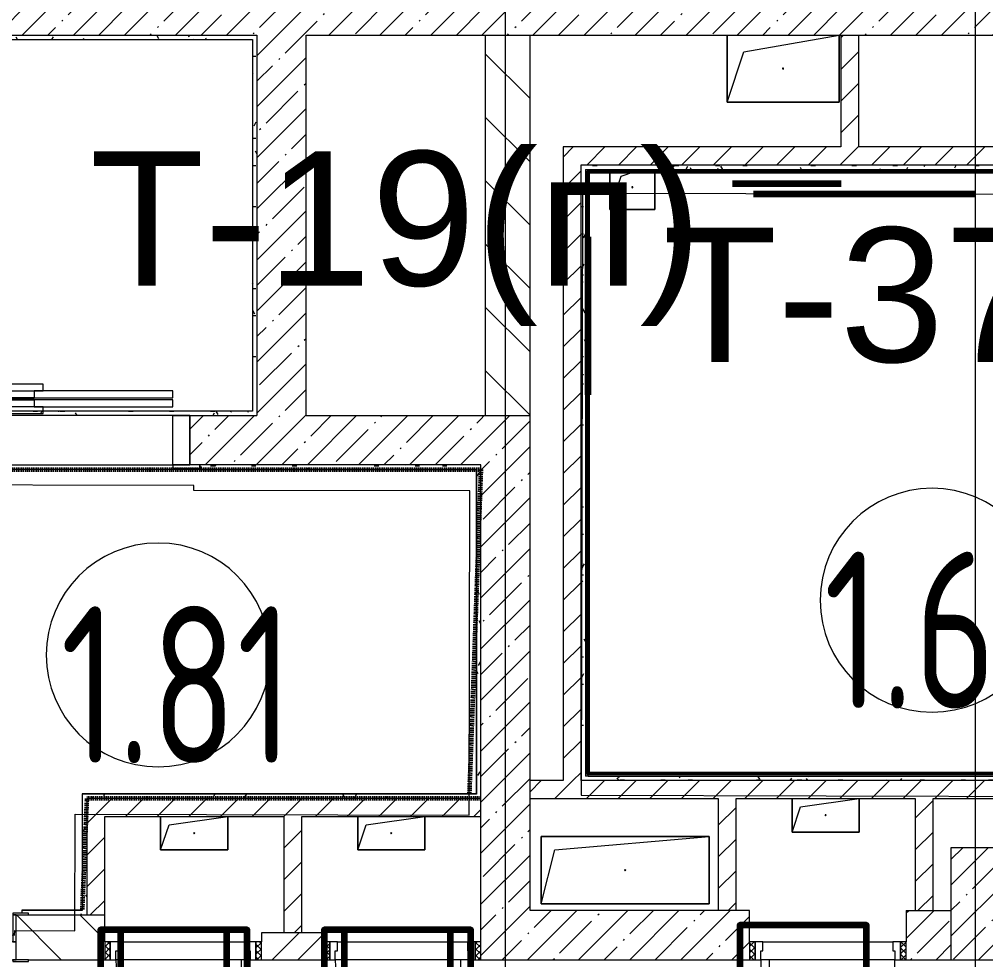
# Model space of a CAD drawing. Header units: millimetres. Extents: x -249154 to 415037, y -45458 to 354837.
# Drawn here: x 96503 to 100820, y 13264 to 17464 of the extents above; entities that cross this region are included whole.
import ezdxf

# ---------------------------------------------------------------- set-up
doc = ezdxf.new("R2010")
doc.units = ezdxf.units.MM
doc.linetypes.add('200_ШТРИХ__ш1_п0_6_', pattern=[320, 200, -120])
for name, color, linetype, lineweight in [('0) НЗ Ремонт штукатурка', 6, 'Continuous', 60), ('1) FK4', 3, 'Continuous', 50), ('3.3) Шпаклевка баз. фин. WD5-13', 160, 'Continuous', 140), ('501 заделка отвертсии ком', 5, 'Continuous', 158), ('923 Люки', 170, 'Continuous', 120), ('A-AREA-BNDY', 7, 'Continuous', 5), ('A-AREA-IDEN', 7, 'Continuous', 9), ('A-DOOR-2', 7, 'Continuous', 5), ('A-DOOR-FRAM-2', 7, 'Continuous', 5), ('A-FLOR', 7, 'Continuous', 9), ('A-GENM', 7, 'Continuous', 9), ('A-WALL', 7, 'Continuous', 5), ('I-WALL', 7, 'Continuous', 5), ('S-COLS', 7, 'Continuous', 9), ('S-COLS-1', 7, 'Continuous', 5), ('Оси', 7, 'Continuous', 9)]:
    doc.layers.add(name, color=color, linetype=linetype, lineweight=lineweight)
for name, color, linetype, lineweight, true_color in [('A-DOOR-1', 7, 'Continuous', 5, 0xc0c0c0), ('A-DOOR-FRAM-1', 7, 'Continuous', 5, 0xc0c0c0), ('A-WALL-1', 9, 'Continuous', 5, 0x808080), ('A-WALL-FNSH-1', 9, 'Continuous', 5, 0x808080)]:
    doc.layers.add(name, color=color, linetype=linetype, lineweight=lineweight, true_color=true_color)
doc.styles.get("Standard").update_dxf_attribs({"font": 'arial.ttf'})
doc.styles.add('СПДС', font='ГОСТ тип А.ttf', dxfattribs={"width": 0.9})
pattern_1 = [(45, (64.7, -136.06), (-114.04925, 114.04925), []), (45, (178.75, -136.06), (-114.04925, 114.04925), [201.612, -40.322, 6.706, -33.617])]
pattern_2 = [(45, (64.7, -136.06), (-70.71068, 70.71068), [])]
pattern_3 = [(135, (64.7, -136.06), (-141.42136, -141.42136), [])]
pattern_4 = [(0, (64.7, -136.06), (243.84, 60.96), [20.117, -162.763, 20.117, -162.763, -975.36]), (0, (64.7, -136.06), (243.84, 60.96), [-365.76, 20.117, -345.643, 20.117, -162.763, -426.72]), (0, (64.7, -136.06), (243.84, 60.96), [-914.4, 20.117, -101.803, 20.117, -284.683]), (120, (156.14, -105.58), (-174.71291, 180.691634), [20.117, -162.763, 20.117, -162.763, -975.36]), (120, (156.14, -105.58), (-174.71291, 180.691634), [-365.76, 20.117, -345.643, 20.117, -162.763, -426.72]), (120, (156.14, -105.58), (-174.71291, 180.691634), [-914.4, 20.117, -101.803, 20.117, -284.683]), (240, (186.62, 16.34), (-69.12709, -241.651634), [20.117, -162.763, 20.117, -162.763, -975.36]), (240, (186.62, 16.34), (-69.12709, -241.651634), [-365.76, 20.117, -345.643, 20.117, -162.763, -426.72]), (240, (186.62, 16.34), (-69.12709, -241.651634), [-914.4, 20.117, -101.803, 20.117, -284.683])]

# ---------------------------------------------------------------- blocks, each defined once
blk = doc.blocks.new('110_Дверь_СКБ_2Ст - Д-3а 1450x2100h_Лестничная клетка из коридора-32213611-Объем проектирования 1 этажа')
at = {"layer": 'A-DOOR-1'}
for p, q in [((662.5, 1000), (612.5, 1000)), ((612.5, 1000), (612.5, 100)), ((662.5, 100), (662.5, 1000)), ((-637.5, 500), (-637.5, 100)), ((-587.5, 500), (-637.5, 500)), ((-587.5, 100), (-587.5, 500)), ((-637.5, 100), (-587.5, 100)), ((612.5, 100), (662.5, 100))]:
    blk.add_line(p, q, dxfattribs=at)
for centre, radius, start, end in [((662.5, 100), 900, 90, 180), ((-637.5, 100), 400, 360, 90)]:
    blk.add_arc(centre, radius, start, end, dxfattribs=at)
at = {"layer": 'A-DOOR-FRAM-1'}
for p, q in [((-672.5, 108), (-742.5, 108)), ((-742.5, 108), (-742.5, 100)), ((-742.5, 100), (-672.5, 100)), ((-637.5, 100), (-687.5, 100)), ((-687.5, 100), (-687.5, 20)), ((-672.5, 100), (-672.5, 108)), ((-637.5, 50), (-637.5, 100)), ((662.5, 100), (662.5, 50)), ((712.5, 100), (662.5, 100)), ((767.5, 108), (697.5, 108)), ((697.5, 108), (697.5, 100)), ((697.5, 100), (767.5, 100)), ((712.5, 20), (712.5, 100)), ((767.5, 100), (767.5, 108)), ((-627.5, 50), (-637.5, 50)), ((-627.5, 20), (-627.5, 50)), ((662.5, 50), (652.5, 50)), ((652.5, 50), (652.5, 20)), ((-687.5, 20), (-627.5, 20)), ((-672.5, 20), (-687.5, 20)), ((-687.5, 20), (-687.5, -100)), ((-672.5, -100), (-672.5, 20)), ((652.5, 20), (712.5, 20)), ((712.5, 20), (697.5, 20)), ((697.5, 20), (697.5, -100)), ((712.5, -100), (712.5, 20)), ((-672.5, -100), (-742.5, -100)), ((-742.5, -100), (-742.5, -108)), ((-742.5, -108), (-672.5, -108)), ((-687.5, -100), (-672.5, -100)), ((-672.5, -108), (-672.5, -100)), ((697.5, -100), (712.5, -100)), ((767.5, -100), (697.5, -100)), ((697.5, -100), (697.5, -108)), ((697.5, -108), (767.5, -108)), ((767.5, -108), (767.5, -100))]:
    blk.add_line(p, q, dxfattribs=at)
blk = doc.blocks.new('110_Дверь_СКБ_1Ст - д-18 700x2100h_Технический шкаф ЭОМ и СС-23279316-Объем проектирования 1 этажа')
at = {"layer": 'A-DOOR-2'}
h = blk.add_hatch(dxfattribs=at)
h.set_pattern_fill('FP_117', color=256, style=0, pattern_type=2)
h.set_pattern_definition([(135, (1951.41, 174.685), (-14.14214, -14.14214), []), (225, (1951.41, 174.685), (14.14214, -14.14214), [])])
h.paths.add_polyline_path([(337.5, 110), (337.5, 30), (362.5, 30), (362.5, 110)])
at = {"layer": 'A-DOOR-FRAM-2'}
h = blk.add_hatch(dxfattribs=at)
h.set_pattern_fill('FP_118', color=256, style=0, pattern_type=2)
h.set_pattern_definition([(45, (-171.384, 174.685), (-14.1421, 14.1421), []), (135, (-171.384, 174.685), (-14.1421, -14.1421), [])])
h.paths.add_polyline_path([(-312.5, 110), (-337.5, 110), (-337.5, 30), (-312.5, 30), (-312.5, 61.3)])
at = {"layer": 'A-DOOR-1'}
for p, q in [((312.5, 710), (272.5, 710)), ((272.5, 710), (272.5, 110)), ((312.5, 110), (312.5, 710)), ((272.5, 110), (312.5, 110))]:
    blk.add_line(p, q, dxfattribs=at)
blk.add_arc((312.5, 110), 600, 90, 180, dxfattribs=at)
at = {"layer": 'A-DOOR-FRAM-1'}
for p, q in [((-312.5, 110), (-337.5, 110)), ((-337.5, 110), (-337.5, 30)), ((-287.5, 110), (-312.5, 110)), ((-312.5, 110), (-312.5, 30)), ((-312.5, 30), (-312.5, 110)), ((-287.5, 70), (-287.5, 110)), ((-287.5, 110), (272.5, 110)), ((312.5, 110), (312.5, 70)), ((337.5, 110), (312.5, 110)), ((337.5, 30), (337.5, 110)), ((362.5, 110), (337.5, 110)), ((337.5, 110), (337.5, 30)), ((362.5, 30), (362.5, 110)), ((-277.5, 70), (-287.5, 70)), ((-277.5, 30), (-277.5, 70)), ((312.5, 70), (302.5, 70)), ((302.5, 70), (302.5, 30)), ((-337.5, 30), (-312.5, 30)), ((-312.5, 30), (-277.5, 30)), ((302.5, 30), (-277.5, 30)), ((302.5, 30), (337.5, 30)), ((337.5, 30), (362.5, 30))]:
    blk.add_line(p, q, dxfattribs=at)
blk = doc.blocks.new('110_Дверь_СКБ_1Ст - д-18п 700x2100h_Технический шкаф ЭОМ и СС 2-32193184-Объем проектирования 1 этажа')
at = {"layer": 'A-DOOR-2'}
h = blk.add_hatch(dxfattribs=at)
h.set_pattern_fill('FP_119', color=256, style=0, pattern_type=2)
h.set_pattern_definition([(135, (1951.41, 124.685), (-14.14214, -14.14214), []), (225, (1951.41, 124.685), (14.14214, -14.14214), [])])
h.paths.add_polyline_path([(337.5, 60), (337.5, -20), (362.5, -20), (362.5, 60)])
at = {"layer": 'A-DOOR-FRAM-2'}
h = blk.add_hatch(dxfattribs=at)
h.set_pattern_fill('FP_120', color=256, style=0, pattern_type=2)
h.set_pattern_definition([(45, (-171.384, 124.685), (-14.1421, 14.1421), []), (135, (-171.384, 124.685), (-14.1421, -14.1421), [])])
h.paths.add_polyline_path([(-337.5, 60), (-337.5, -20), (-312.5, -20), (-312.5, 60)])
at = {"layer": 'A-DOOR-1'}
for p, q in [((-287.5, 660), (-287.5, 60)), ((-247.5, 660), (-287.5, 660)), ((-247.5, 60), (-247.5, 660)), ((-287.5, 60), (-247.5, 60))]:
    blk.add_line(p, q, dxfattribs=at)
blk.add_arc((-287.5, 60), 600, 360, 90, dxfattribs=at)
at = {"layer": 'A-DOOR-FRAM-1'}
for p, q in [((-312.5, 60), (-337.5, 60)), ((-337.5, 60), (-337.5, -20)), ((-287.5, 60), (-312.5, 60)), ((-312.5, 60), (-312.5, -20)), ((-312.5, -20), (-312.5, 60)), ((-287.5, 20), (-287.5, 60)), ((-247.5, 60), (312.5, 60)), ((312.5, 60), (312.5, 20)), ((337.5, 60), (312.5, 60)), ((337.5, -20), (337.5, 60)), ((362.5, 60), (337.5, 60)), ((337.5, 60), (337.5, -20)), ((362.5, -20), (362.5, 60)), ((-277.5, 20), (-287.5, 20)), ((-277.5, -20), (-277.5, 20)), ((312.5, 20), (302.5, 20)), ((302.5, 20), (302.5, -20)), ((-337.5, -20), (-312.5, -20)), ((-312.5, -20), (-277.5, -20)), ((302.5, -20), (-277.5, -20)), ((302.5, -20), (337.5, -20)), ((337.5, -20), (362.5, -20))]:
    blk.add_line(p, q, dxfattribs=at)
blk = doc.blocks.new('GM_Отверстие прямоугольное _в плите_ - Отверстие-21606279-Объем проектирования 1 этажа')
at = {"layer": 'A-GENM'}
for p, q in [((-375, -150), (-375, 150)), ((-375, 150), (375, 150)), ((375, 150), (-375, 150)), ((-375, 150), (-375, -150)), ((-315, 90), (375, 150)), ((375, 150), (375, -150)), ((375, -150), (375, 150)), ((-375, -150), (-315, 90)), ((375, -150), (-375, -150)), ((-375, -150), (375, -150))]:
    blk.add_line(p, q, dxfattribs=at)
for start, end in [(360, 180), (180, 360)]:
    blk.add_arc((0, 0), 2.5, start, end, dxfattribs=at)
blk = doc.blocks.new('GM_Отверстие прямоугольное _в плите_ - Отверстие-21610241-Объем проектирования 1 этажа')
at = {"layer": 'A-GENM'}
for p, q in [((-250, -150), (-250, 150)), ((-250, 150), (-250, -150)), ((-175, 75), (250, 150)), ((250, 150), (250, -150)), ((250, -150), (250, 150)), ((-250, -150), (-175, 75)), ((250, -150), (-250, -150)), ((-250, -150), (250, -150))]:
    blk.add_line(p, q, dxfattribs=at)
for start, end in [(360, 180), (180, 360)]:
    blk.add_arc((0, 0), 2.5, start, end, dxfattribs=at)
blk = doc.blocks.new('GM_Отверстие прямоугольное _в плите_ - Отверстие-V127-Объем проектирования 1 этажа')
at = {"layer": 'A-GENM'}
for p, q in [((-100, -100), (-100, 69)), ((-100, 69), (-100, -100)), ((-100, -100), (-50, 50)), ((-50, 50), (7, 69)), ((100, 69), (100, -100)), ((100, -100), (100, 69)), ((100, -100), (-100, -100)), ((-100, -100), (100, -100))]:
    blk.add_line(p, q, dxfattribs=at)
for start, end in [(360, 180), (180, 360)]:
    blk.add_arc((0, 0), 2.5, start, end, dxfattribs=at)
blk = doc.blocks.new('GM_Отверстие прямоугольное _в плите_ - Отверстие-21620300-Объем проектирования 1 этажа')
at = {"layer": 'A-GENM'}
for p, q in [((-150, -75), (-150, 75)), ((-150, 75), (-150, -75)), ((-112.5, 37.5), (150, 75)), ((150, 75), (150, -75)), ((150, -75), (150, 75)), ((-150, -75), (-112.5, 37.5)), ((150, -75), (-150, -75)), ((-150, -75), (150, -75))]:
    blk.add_line(p, q, dxfattribs=at)
for start, end in [(360, 180), (180, 360)]:
    blk.add_arc((0, 0), 2.5, start, end, dxfattribs=at)
blk = doc.blocks.new('BSC_Колонна _Прямоугольная - 500х500-17857564-Объем проектирования 1 этажа')
at = {"layer": 'S-COLS-1'}
h = blk.add_hatch(dxfattribs=at)
h.set_pattern_fill('FP_181', color=256, style=0, pattern_type=2)
h.set_pattern_definition([(45, (-100850, -13650), (-114.04925, 114.04925), []), (45, (-100735.95, -13650), (-114.04925, 114.04925), [201.613, -40.323, 6.706, -33.617])])
h.paths.add_polyline_path([(250, -250), (250, 250), (-250, 250), (-250, -250), (-82.7, -250)])
for p, q in [((250, 250), (-250, 250)), ((-250, 250), (-250, -250)), ((250, -250), (250, 250)), ((-250, -250), (250, -250))]:
    blk.add_line(p, q, dxfattribs=at)
blk = doc.blocks.new('DOR_Дверь лифта - 1350х2050h-19118285-Объем проектирования 1 этажа')
at = {"layer": 'A-DOOR-1'}
for p, q in [((-600, 125), (-720, 125)), ((-720, 125), (-720, 110)), ((-720, 110), (-600, 110)), ((-675, 110), (-675, -110)), ((-600, 110), (-675, 110)), ((-600, 110), (-600, 125)), ((600, 110), (-600, 110)), ((-600, 110), (-600, -110)), ((720, 125), (600, 125)), ((600, 125), (600, 110)), ((600, -110), (600, 110)), ((675, 110), (600, 110)), ((600, 110), (720, 110)), ((675, -110), (675, 110)), ((720, 110), (720, 125)), ((-675, -110), (-600, -110)), ((-600, -110), (600, -110)), ((-20, -120), (-20, -150)), ((600, -120), (-20, -120)), ((600, -110), (675, -110)), ((600, -150), (600, -120)), ((-600, -150), (-600, -180)), ((20, -150), (-600, -150)), ((-20, -150), (600, -150)), ((20, -180), (20, -150)), ((-600, -180), (20, -180)), ((-600, -190), (-600, -220)), ((20, -190), (-600, -190)), ((20, -220), (20, -190)), ((-600, -220), (20, -220)), ((-20, -220), (-20, -250)), ((600, -220), (-20, -220)), ((-20, -250), (600, -250)), ((600, -250), (600, -220))]:
    blk.add_line(p, q, dxfattribs=at)
at = {"layer": 'A-DOOR-FRAM-1'}
for p, q in [((600, -117), (600, -120)), ((1203, -117), (600, -117)), ((600, -120), (1200, -120)), ((1200, -120), (1200, -180)), ((1203, -183), (1203, -117)), ((1200, -180), (20, -180)), ((20, -180), (20, -183)), ((20, -183), (1203, -183)), ((1203, -187), (20, -187)), ((20, -187), (20, -190)), ((20, -190), (1200, -190)), ((1200, -190), (1200, -250)), ((1203, -253), (1203, -187)), ((600, -250), (600, -253)), ((1200, -250), (600, -250)), ((600, -253), (1203, -253))]:
    blk.add_line(p, q, dxfattribs=at)
blk = doc.blocks.new('Марка_Помещения - Номер-25198446-Объем проектирования 1 этажа')
at = {"layer": 'A-AREA-IDEN'}
for start, end in [(360, 180), (180, 360)]:
    blk.add_arc((0, 0), 2.5, start, end, dxfattribs=at)

msp = doc.modelspace()

# ---------------------------------------------------------------- hatches: boundary and pattern name
at = {"layer": 'I-WALL'}
h = msp.add_hatch(dxfattribs=at)
h.set_pattern_fill('FP_1', color=256, style=0, pattern_type=2)
h.set_pattern_definition(pattern_1)
h.paths.add_polyline_path([(95826.8, 17393.9), (100864.7, 17393.9), (100864.7, 17613.9), (94864.7, 17613.9), (94864.7, 17393.9), (95821.7, 17393.9)])
h = msp.add_hatch(dxfattribs=at)
h.set_pattern_fill('FP_191', color=256, style=0, pattern_type=2)
h.set_pattern_definition(pattern_4)
h.paths.add_polyline_path([(94864.7, 17373.9), (97544.7, 17373.9), (97544.7, 17393.9), (94864.7, 17393.9)])
h = msp.add_hatch(dxfattribs=at)
h.set_pattern_fill('FP_191', color=256, style=0, pattern_type=2)
h.set_pattern_definition(pattern_4)
h.paths.add_polyline_path([(97544.7, 15713.9), (97564.7, 15713.9), (97564.7, 17393.9), (97544.7, 17393.9), (97544.7, 16816.4)])
h = msp.add_hatch(dxfattribs=at)
h.set_pattern_fill('FP_1', color=256, style=0, pattern_type=2)
h.set_pattern_definition(pattern_1)
h.paths.add_polyline_path([(97564.7, 15693.9), (97784.7, 15693.9), (97784.7, 17393.9), (97564.7, 17393.9), (97564.7, 16816.4)])
h = msp.add_hatch(dxfattribs=at)
h.set_pattern_fill('FP_23', color=256, style=0, pattern_type=2)
h.set_pattern_definition(pattern_3)
h.paths.add_polyline_path([(98584.7, 15693.9), (98784.7, 15693.9), (98784.7, 17393.9), (98584.7, 17393.9), (98584.7, 16816.4)])
h = msp.add_hatch(dxfattribs=at)
h.set_pattern_fill('FP_22', color=256, style=0, pattern_type=2)
h.set_pattern_definition(pattern_2)
h.paths.add_polyline_path([(100172.7, 16893.9), (100252.7, 16893.9), (100252.7, 17393.9), (100172.7, 17393.9), (100172.7, 16900.3)])
h = msp.add_hatch(dxfattribs=at)
h.set_pattern_fill('FP_22', color=256, style=0, pattern_type=2)
h.set_pattern_definition(pattern_2)
h.paths.add_polyline_path([(98932.7, 14063.9), (99012.7, 14063.9), (99012.7, 16893.9), (98932.7, 16893.9), (98932.7, 14083.9)])
h = msp.add_hatch(dxfattribs=at)
h.set_pattern_fill('FP_22', color=256, style=0, pattern_type=2)
h.set_pattern_definition(pattern_2)
h.paths.add_polyline_path([(99032.7, 16813.9), (101262.7, 16813.9), (101262.7, 16893.9), (99012.7, 16893.9), (99012.7, 16813.9)])
h = msp.add_hatch(dxfattribs=at)
h.set_pattern_fill('FP_191', color=256, style=0, pattern_type=2)
h.set_pattern_definition(pattern_4)
h.paths.add_polyline_path([(99012.7, 16793.9), (101242.7, 16793.9), (101242.7, 16813.9), (99012.7, 16813.9), (99012.7, 16800.8)])
h = msp.add_hatch(dxfattribs=at)
h.set_pattern_fill('FP_191', color=256, style=0, pattern_type=2)
h.set_pattern_definition(pattern_4)
h.paths.add_polyline_path([(99012.7, 14063.9), (99032.7, 14063.9), (99032.7, 16793.9), (99012.7, 16793.9), (99012.7, 14083.9)])
h = msp.add_hatch(color=256, dxfattribs=at)
h.paths.add_polyline_path([(99043.7, 16793.9), (99032.7, 16793.8), (99032.7, 16782.9), (99040.9, 16791.1)])
h.paths.add_polyline_path([(100864.7, 16782.9), (101242.7, 16782.9), (101242.7, 16793.9), (99043.7, 16793.9), (99045.8, 16782.9), (100832, 16782.9)])
for points in [[(99032.7, 14083.9), (99043.7, 14083.9), (99043.7, 16793.9), (99032.7, 16782.9), (99032.7, 14094.9)], [(101242.7, 14083.9), (101242.7, 14094.9), (99043.7, 14094.9), (99043.7, 14083.9), (101231.7, 14083.9)]]:
    msp.add_hatch(color=256, dxfattribs=at).paths.add_polyline_path(points)
h = msp.add_hatch(dxfattribs=at)
h.set_pattern_fill('FP_191', color=256, style=0, pattern_type=2)
h.set_pattern_definition(pattern_4)
h.paths.add_polyline_path([(97564.7, 15693.9), (97564.7, 15713.9), (94884.7, 15713.9), (94884.7, 15693.9), (97264.7, 15693.9)])
h = msp.add_hatch(dxfattribs=at)
h.set_pattern_fill('FP_1', color=256, style=0, pattern_type=2)
h.set_pattern_definition(pattern_1)
h.paths.add_polyline_path([(97784.7, 15473.9), (98564.7, 15473.9), (98564.7, 15693.9), (97264.7, 15693.9), (97264.7, 15473.9), (97564.7, 15473.9)])
h.paths.add_polyline_path([(95869.7, 15473.9), (95914.7, 15473.9), (95914.7, 15693.9), (94864.7, 15693.9), (94864.7, 15473.9), (95859.7, 15473.9)])
h = msp.add_hatch(dxfattribs=at)
h.set_pattern_fill('FP_1', color=256, style=0, pattern_type=2)
h.set_pattern_definition(pattern_1)
h.paths.add_polyline_path([(98564.7, 13483.9), (98784.7, 13483.9), (98784.7, 15693.9), (98564.7, 15693.9), (98564.7, 13636.4)])
h = msp.add_hatch(dxfattribs=at)
h.set_pattern_fill('FP_191', color=256, style=0, pattern_type=2)
h.set_pattern_definition(pattern_4)
h.paths.add_polyline_path([(98564.7, 15453.9), (98564.7, 15473.9), (97309.7, 15473.9), (97309.7, 15453.9), (98544.7, 15453.9)])
h.paths.add_polyline_path([(95440.4, 15453.9), (95869.7, 15453.9), (95869.7, 15473.9), (94884.7, 15473.9), (94885.7, 15453.9), (95423.7, 15453.9)])
h = msp.add_hatch(dxfattribs=at)
h.set_pattern_fill('FP_191', color=256, style=0, pattern_type=2)
h.set_pattern_definition(pattern_4)
h.paths.add_polyline_path([(98564.7, 13983.9), (98564.7, 15453.9), (98544.7, 15452.9), (98544.7, 13983.9)])
h = msp.add_hatch(dxfattribs=at)
h.set_pattern_fill('FP_191', color=256, style=0, pattern_type=2)
h.set_pattern_definition(pattern_4)
h.paths.add_polyline_path([(100832, 14063.9), (101262.7, 14063.9), (101262.7, 14083.9), (99032.7, 14083.9), (99032.7, 14063.9), (100664.7, 14063.9)])
h = msp.add_hatch(dxfattribs=at)
h.set_pattern_fill('FP_22', color=256, style=0, pattern_type=2)
h.set_pattern_definition(pattern_2)
h.paths.add_polyline_path([(100504.7, 13983.9), (101262.7, 13983.9), (101262.7, 14063.9), (98784.7, 14063.9), (98784.7, 13983.9), (99704.7, 13983.9)])
h = msp.add_hatch(dxfattribs=at)
h.set_pattern_fill('FP_191', color=256, style=0, pattern_type=2)
h.set_pattern_definition(pattern_4)
h.paths.add_polyline_path([(96784.7, 13983.9), (98544.7, 13983.9), (98543.7, 14003.9), (96784.7, 14003.9)])
h = msp.add_hatch(dxfattribs=at)
h.set_pattern_fill('FP_191', color=256, style=0, pattern_type=2)
h.set_pattern_definition(pattern_4)
h.paths.add_polyline_path([(96804.7, 13463.9), (96804.7, 13983.9), (96784.7, 13983.7), (96784.7, 13463.9)])
h = msp.add_hatch(dxfattribs=at)
h.set_pattern_fill('FP_22', color=256, style=0, pattern_type=2)
h.set_pattern_definition(pattern_2)
h.paths.add_polyline_path([(96804.7, 13463.9), (96884.7, 13463.9), (96884.7, 13983.9), (96804.7, 13983.9), (96804.7, 13636.4)])
h = msp.add_hatch(dxfattribs=at)
h.set_pattern_fill('FP_22', color=256, style=0, pattern_type=2)
h.set_pattern_definition(pattern_2)
h.paths.add_polyline_path([(96884.7, 13903.9), (98564.7, 13903.9), (98564.7, 13983.9), (96884.7, 13983.9)])
h = msp.add_hatch(dxfattribs=at)
h.set_pattern_fill('FP_22', color=256, style=0, pattern_type=2)
h.set_pattern_definition(pattern_2)
h.paths.add_polyline_path([(99624.7, 13483.9), (99704.7, 13483.9), (99704.7, 13983.9), (99624.7, 13983.9), (99624.7, 13636.4)])
h = msp.add_hatch(dxfattribs=at)
h.set_pattern_fill('FP_22', color=256, style=0, pattern_type=2)
h.set_pattern_definition(pattern_2)
h.paths.add_polyline_path([(100584.7, 13483.9), (100584.7, 13983.9), (100504.7, 13983.9), (100504.7, 13483.9)])
h = msp.add_hatch(dxfattribs=at)
h.set_pattern_fill('FP_22', color=256, style=0, pattern_type=2)
h.set_pattern_definition(pattern_2)
h.paths.add_polyline_path([(97764.7, 13383.9), (97764.7, 13903.9), (97684.7, 13903.9), (97684.7, 13383.9), (97737.4, 13383.9)])
h = msp.add_hatch(dxfattribs=at)
h.set_pattern_fill('FP_191', color=256, style=0, pattern_type=2)
h.set_pattern_definition(pattern_4)
h.paths.add_polyline_path([(96783.9, 13463.9), (96784.7, 13463.9), (96783.7, 13483.9), (96514.7, 13483.9), (96514.7, 13471.9), (96544.7, 13471.9), (96544.7, 13463.9), (96705.9, 13463.9)])
h.paths.add_polyline_path([(95034.7, 13463.9), (95034.7, 13471.9), (95064.7, 13471.9), (95064.7, 13483.9), (94885.7, 13483.9), (94884.7, 13463.9), (95025.7, 13463.9)])
h = msp.add_hatch(dxfattribs=at)
h.set_pattern_fill('FP_1', color=256, style=0, pattern_type=2)
h.set_pattern_definition(pattern_1)
h.paths.add_polyline_path([(100464.7, 13263.9), (100664.7, 13263.9), (100664.7, 13483.9), (100464.7, 13483.9), (100464.7, 13310.9)])
h.paths.add_polyline_path([(98564.7, 13263.9), (99764.7, 13263.9), (99764.7, 13483.9), (98564.7, 13483.9), (98564.7, 13343.9)])
h = msp.add_hatch(dxfattribs=at)
h.set_pattern_fill('FP_23', color=256, style=0, pattern_type=2)
h.set_pattern_definition(pattern_3)
h.paths.add_polyline_path([(96705.9, 13263.9), (96884.7, 13263.9), (96884.7, 13463.9), (96489.7, 13463.9), (96489.7, 13263.9), (96544.7, 13263.9)])
h.paths.add_polyline_path([(95034.7, 13263.9), (95089.7, 13263.9), (95089.7, 13463.9), (94864.7, 13463.9), (94864.7, 13263.9), (94984, 13263.9)])
h = msp.add_hatch(dxfattribs=at)
h.set_pattern_fill('FP_79', color=256, style=0, pattern_type=2)
h.set_pattern_definition([(45, (64.7, -136.06), (-171.0739, 171.0739), []), (45, (178.75, -136.06), (-171.0739, 171.0739), [])])
h.paths.add_polyline_path([(97737.4, 13263.9), (97864.7, 13263.9), (97864.7, 13383.9), (97584.7, 13383.9), (97584.7, 13263.9), (97684.7, 13263.9)])

# ---------------------------------------------------------------- linework, layer by layer
at = {"layer": '0) НЗ Ремонт штукатурка', "color": 3, "linetype": '200_ШТРИХ__ш1_п0_6_', "ltscale": 0.03}
msp.add_lwpolyline([(94864.7, 13504.9), (94885.7, 15452.9), (98564.7, 15452.9), (98513.1, 14004.9)], dxfattribs=at)
at = {"layer": '0) НЗ Ремонт штукатурка', "color": 6, "linetype": '200_ШТРИХ__ш1_п0_6_', "ltscale": 0.03}
msp.add_lwpolyline([(98564.7, 13983.9), (96804.7, 13983.9), (96783.7, 13484.9)], dxfattribs=at)
at = {"layer": '1) FK4'}
msp.add_lwpolyline([(101231.7, 16038.9), (101231.7, 16782.9), (99043.7, 16782.9), (99043.7, 14094.9), (101231.7, 14094.9), (101231.7, 14938.9)], dxfattribs=at)
at = {"layer": '3.3) Шпаклевка баз. фин. WD5-13', "ltscale": 0.5}
msp.add_lwpolyline([(99688.2, 16731.3), (100174.4, 16731.3)], dxfattribs=at)
at = {"layer": '501 заделка отвертсии ком', "ltscale": 0.5}
for points in [[(96865.3, 13151.1), (97430.6, 13151.1), (97430.6, 13397), (96865.3, 13397)], [(96955.3, 13151.1), (97520.6, 13151.1), (97520.6, 13397), (96955.3, 13397)], [(97864.7, 13151.1), (98430, 13151.1), (98430, 13397), (97864.7, 13397)], [(97954.7, 13151.1), (98520, 13151.1), (98520, 13397), (97954.7, 13397)], [(99721.5, 13172.3), (100286.8, 13172.3), (100286.8, 13418.1), (99721.5, 13418.1)]]:
    msp.add_lwpolyline(points, close=True, dxfattribs=at)
at = {"layer": '923 Люки', "ltscale": 0.5}
for points in [[(99782.1, 16684.3), (100774.7, 16684.3)], [(99043.7, 15787.4), (99043.7, 16492.7)]]:
    msp.add_lwpolyline(points, dxfattribs=at)
at = {"layer": 'A-AREA-BNDY', "flags": 128}
for points in [[(101207.4, 16680.9), (99019.4, 16686.1), (99013.1, 13998.1), (101201.1, 13993)], [(97282.3, 15360.2), (97282.4, 15381.2), (95842.4, 15384.5), (95842.3, 15363.5), (94858.3, 15365.8), (94853.7, 13397.8), (95032.7, 13397.4), (95032.6, 13376.4), (96482.6, 13373), (96482.7, 13394), (96751.7, 13393.4), (96752.9, 13913.4), (98512.9, 13909.3), (98516.3, 15357.3)]]:
    msp.add_lwpolyline(points, close=True, dxfattribs=at)
at = {"layer": 'A-FLOR'}
for p, q in [((97784.7, 17393.9), (98584.7, 17393.9)), ((98784.7, 17393.9), (99664.7, 17393.9)), ((100164.7, 17393.9), (100172.7, 17393.9)), ((100252.7, 17393.9), (100864.7, 17393.9)), ((98544.7, 15453.9), (94885.7, 15453.9)), ((98544.7, 15452.9), (98544.7, 14003.9)), ((98543.7, 14003.9), (96784.7, 14003.9)), ((96784.7, 14003.9), (96784.7, 13483.9)), ((96514.7, 13483.9), (96514.7, 13471.9)), ((96783.7, 13483.9), (96514.7, 13483.9))]:
    msp.add_line(p, q, dxfattribs=at)
at = {"layer": 'A-WALL'}
for p, q in [((99032.7, 16793.9), (101242.7, 16793.9)), ((99032.7, 16793.9), (99032.7, 14083.9)), ((98544.7, 15453.9), (98544.7, 15452.9)), ((99043.7, 14083.9), (99032.7, 14083.9)), ((98544.7, 14003.9), (98543.7, 14003.9)), ((96784.7, 13483.9), (96783.7, 13483.9)), ((100464.7, 13483.9), (100664.7, 13483.9)), ((97584.7, 13263.9), (97864.7, 13263.9))]:
    msp.add_line(p, q, dxfattribs=at)
at = {"layer": 'A-WALL-1'}
for p, q in [((94864.7, 17393.9), (97564.7, 17393.9)), ((94884.7, 17373.9), (97544.7, 17373.9)), ((97544.7, 17373.9), (97544.7, 15713.9)), ((97564.7, 17393.9), (97564.7, 15693.9)), ((97784.7, 15693.9), (97784.7, 17393.9)), ((98584.7, 17393.9), (100252.7, 17393.9)), ((98584.7, 17393.9), (98584.7, 15693.9)), ((98784.7, 13483.9), (98784.7, 17393.9)), ((100172.7, 17393.9), (100172.7, 16893.9)), ((100252.7, 16893.9), (100252.7, 17393.9)), ((100172.7, 16893.9), (98932.7, 16893.9)), ((98932.7, 16893.9), (98932.7, 14063.9)), ((101262.7, 16893.9), (100252.7, 16893.9)), ((99012.7, 16813.9), (101262.7, 16813.9)), ((99012.7, 14063.9), (99012.7, 16813.9)), ((97544.7, 15713.9), (94884.7, 15713.9)), ((97189.7, 15693.9), (97564.7, 15693.9)), ((97264.7, 15693.9), (97264.7, 15473.9)), ((97784.7, 15693.9), (98784.7, 15693.9)), ((98564.7, 15473.9), (97264.7, 15473.9)), ((97309.7, 15473.9), (97309.7, 15453.9)), ((98564.7, 13343.9), (98564.7, 15473.9)), ((98932.7, 14063.9), (98784.7, 14063.9)), ((101262.7, 14063.9), (99012.7, 14063.9)), ((96804.7, 13983.9), (96804.7, 13463.9)), ((98564.7, 13983.9), (96804.7, 13983.9)), ((98784.7, 13983.9), (99624.7, 13983.9)), ((99624.7, 13983.9), (99624.7, 13483.9)), ((99704.7, 13983.9), (100504.7, 13983.9)), ((99704.7, 13483.9), (99704.7, 13983.9)), ((100504.7, 13983.9), (100504.7, 13483.9)), ((100584.7, 13983.9), (101262.7, 13983.9)), ((100584.7, 13483.9), (100584.7, 13983.9)), ((96884.7, 13343.9), (96884.7, 13903.9)), ((96884.7, 13903.9), (97684.7, 13903.9)), ((97684.7, 13903.9), (97684.7, 13383.9)), ((97764.7, 13903.9), (98564.7, 13903.9)), ((97764.7, 13383.9), (97764.7, 13903.9)), ((99764.7, 13483.9), (98784.7, 13483.9)), ((99764.7, 13343.9), (99764.7, 13483.9)), ((100464.7, 13483.9), (100464.7, 13343.9)), ((96544.7, 13463.9), (96884.7, 13463.9)), ((97864.7, 13383.9), (97584.7, 13383.9)), ((97584.7, 13383.9), (97584.7, 13343.9)), ((97864.7, 13343.9), (97864.7, 13383.9)), ((96544.7, 13263.9), (96884.7, 13263.9)), ((98564.7, 13263.9), (99764.7, 13263.9)), ((100464.7, 13263.9), (100664.7, 13263.9))]:
    msp.add_line(p, q, dxfattribs=at)
at = {"layer": 'A-WALL-FNSH-1'}
for p, q in [((99043.7, 14083.9), (99043.7, 16793.9)), ((99032.7, 16782.9), (101242.7, 16782.9)), ((97309.7, 15453.9), (97309.7, 15452.9)), ((97309.7, 15452.9), (98543.7, 15452.9)), ((98543.7, 15452.9), (98543.7, 14004.9)), ((101242.7, 14094.9), (99032.7, 14094.9)), ((99043.7, 14083.9), (101242.7, 14083.9)), ((98543.7, 14004.9), (96783.7, 14004.9)), ((96783.7, 14004.9), (96783.7, 13484.9)), ((96783.7, 13484.9), (96514.7, 13484.9)), ((96514.7, 13484.9), (96514.7, 13483.9))]:
    msp.add_line(p, q, dxfattribs=at)
at = {"layer": 'Оси'}
for points in [[(100774.7, -2042.3), (100774.7, 2957.7), (100774.7, 16892.2), (100774.7, 21892.2)], [(98674.7, -2042.3), (98674.7, 2957.7), (98674.7, 16779), (98674.7, 21779)]]:
    msp.add_lwpolyline(points, dxfattribs=at)

# ---------------------------------------------------------------- block references
at = {"layer": 'A-AREA-IDEN', "xscale": 199.9999999999999, "yscale": 199.9999999999999, "zscale": 199.9999999999999}
for p in [(100580.4, 14869.2), (97123.5, 14624.9)]:
    msp.add_blockref('Марка_Помещения - Номер-25198446-Объем проектирования 1 этажа', p, dxfattribs=at)
at = {"layer": 'A-DOOR-1', "rotation": 180}
for name, p in [('DOR_Дверь лифта - 1350х2050h-19118285-Объем проектирования 1 этажа', (96589.7, 15583.9)), ('110_Дверь_СКБ_2Ст - Д-3а 1450x2100h_Лестничная клетка из коридора-32213611-Объем проектирования 1 этажа', (95802.2, 13363.9)), ('110_Дверь_СКБ_1Ст - д-18п 700x2100h_Технический шкаф ЭОМ и СС 2-32193184-Объем проектирования 1 этажа', (97247.2, 13323.9)), ('110_Дверь_СКБ_1Ст - д-18п 700x2100h_Технический шкаф ЭОМ и СС 2-32193184-Объем проектирования 1 этажа', (98227.2, 13323.9)), ('110_Дверь_СКБ_1Ст - д-18 700x2100h_Технический шкаф ЭОМ и СС-23279316-Объем проектирования 1 этажа', (100127.2, 13373.9))]:
    msp.add_blockref(name, p, dxfattribs=at)
at = {"layer": 'A-GENM'}
for name, p in [('GM_Отверстие прямоугольное _в плите_ - Отверстие-21610241-Объем проектирования 1 этажа', (99914.7, 17243.9)), ('GM_Отверстие прямоугольное _в плите_ - Отверстие-V127-Объем проектирования 1 этажа', (99241.7, 16713.9)), ('GM_Отверстие прямоугольное _в плите_ - Отверстие-21620300-Объем проектирования 1 этажа', (100104.7, 13908.9)), ('GM_Отверстие прямоугольное _в плите_ - Отверстие-21620300-Объем проектирования 1 этажа', (97284.7, 13828.9)), ('GM_Отверстие прямоугольное _в плите_ - Отверстие-21620300-Объем проектирования 1 этажа', (98164.7, 13828.9)), ('GM_Отверстие прямоугольное _в плите_ - Отверстие-21606279-Объем проектирования 1 этажа', (99209.7, 13663.9))]:
    msp.add_blockref(name, p, dxfattribs=at)
at = {"layer": 'S-COLS'}
msp.add_blockref('BSC_Колонна _Прямоугольная - 500х500-17857564-Объем проектирования 1 этажа', (100914.7, 13513.9), dxfattribs=at)

# ---------------------------------------------------------------- texts
at = {"layer": '923 Люки', "char_height": 600, "width": 3064.482, "attachment_point": 1}
for s, insert in [('T-19(п)', (96818, 16874.8)), ('T-37(п)', (99376.8, 16533.8))]:
    msp.add_mtext(s, dxfattribs=dict(at, insert=insert))
at = {"layer": 'A-AREA-IDEN', "char_height": 700, "attachment_point": 1, "style": 'СПДС'}
for s, insert, width in [('1.62', (100096.6, 15086.3), 1212.151), ('1.81', (96687.4, 14842.1), 1096.708)]:
    msp.add_mtext(s, dxfattribs=dict(at, insert=insert, width=width))

doc.saveas('drawing.dxf')
